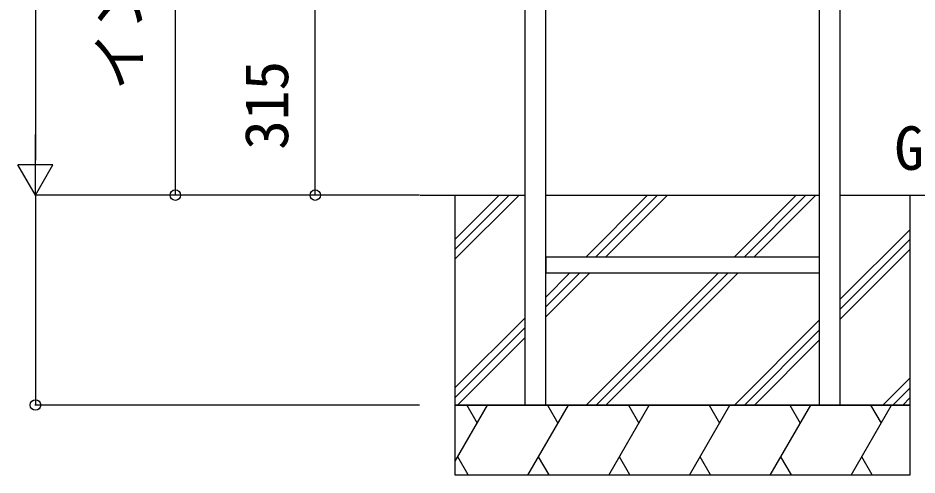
# Model space of a CAD drawing. Units: millimetres, scale not verified. Extents: x -4375 to 4375, y -6498 to 6471.
# Drawn here: x -1900 to -615, y -1148 to -495 of the extents above; entities that cross this region are included whole.
import ezdxf
from ezdxf.enums import TextEntityAlignment as Align

# ---------------------------------------------------------------- set-up
doc = ezdxf.new("R2010")
doc.units = ezdxf.units.MM
doc.header["$LTSCALE"] = 30
for name, color, linetype in [('0-1_USER1', 3, 'Continuous'), ('0-2_YKK_A1', 4, 'Continuous'), ('0-3_YKK_D', 6, 'Continuous')]:
    doc.layers.add(name, color=color, linetype=linetype)
doc.styles.add('ＭＳ ゴシック', font='')
doc.styles.get('ＭＳ ゴシック').set_extended_font_data('MS Gothic')

msp = doc.modelspace()

# ---------------------------------------------------------------- linework, layer by layer
at = {"layer": '0-2_YKK_A1'}
for p, q in [((-1175.5, 846.6), (-1175.5, -748.4)), ((-1145.5, -748.4), (-1145.5, 846.6)), ((-754.5, 846.6), (-754.5, -748.4)), ((-724.5, -748.4), (-724.5, 846.6)), ((-1325, -748.4), (-1175.5, -748.4)), ((-1275, -748.4), (-1175.5, -748.4)), ((-1275, -811.42), (-1211.98, -748.4)), ((-1275, -825.56), (-1197.84, -748.4)), ((-1275, -839.7), (-1183.7, -748.4)), ((-1145.5, -748.4), (-754.5, -748.4)), ((-1145.5, -748.4), (-754.5, -748.4)), ((-1088.35, -836.9), (-999.85, -748.4)), ((-1074.21, -836.9), (-985.71, -748.4)), ((-1060.06, -836.9), (-971.56, -748.4)), ((-876.22, -836.9), (-787.72, -748.4)), ((-862.07, -836.9), (-773.57, -748.4)), ((-847.93, -836.9), (-759.43, -748.4)), ((-724.5, -748.4), (-475, -748.4)), ((-724.5, -897.32), (-625, -797.82)), ((-724.5, -911.46), (-625, -811.96)), ((-724.5, -925.6), (-625, -826.1)), ((-754.5, -836.9), (-1145.5, -836.9)), ((-1145.5, -836.9), (-1145.5, -859.9)), ((-754.5, -836.9), (-754.5, -859.9)), ((-754.5, -859.9), (-1145.5, -859.9)), ((-1145.5, -894.05), (-1111.35, -859.9)), ((-1145.5, -908.19), (-1097.21, -859.9)), ((-1145.5, -922.34), (-1083.06, -859.9)), ((-1087.72, -1048.4), (-899.22, -859.9)), ((-1073.57, -1048.4), (-885.07, -859.9)), ((-1059.43, -1048.4), (-870.93, -859.9)), ((-1275, -1023.55), (-1175.5, -924.05)), ((-1275, -1037.69), (-1175.5, -938.19)), ((-875.58, -1048.4), (-754.5, -927.32)), ((-861.44, -1048.4), (-754.5, -941.46)), ((-1271.56, -1048.4), (-1175.5, -952.34)), ((-847.3, -1048.4), (-754.5, -955.6)), ((-663.45, -1048.4), (-625, -1009.95)), ((-649.31, -1048.4), (-625, -1024.09)), ((-635.17, -1048.4), (-625, -1038.23)), ((-1275, -1128.69), (-1228.64, -1048.4)), ((-1258.38, -1048.4), (-1243.51, -1074.15)), ((-1170.91, -1148.4), (-1113.17, -1048.4)), ((-1142.91, -1048.4), (-1128.04, -1074.15)), ((-1055.44, -1148.4), (-997.7, -1048.4)), ((-1027.44, -1048.4), (-1012.57, -1074.15)), ((-939.97, -1148.4), (-882.23, -1048.4)), ((-911.97, -1048.4), (-897.1, -1074.15)), ((-824.5, -1148.4), (-766.76, -1048.4)), ((-796.5, -1048.4), (-781.63, -1074.15)), ((-709.03, -1148.4), (-651.29, -1048.4)), ((-681.03, -1048.4), (-666.16, -1074.15)), ((-1256.24, -1148.17), (-1271.24, -1122.19)), ((-1140.77, -1148.17), (-1155.77, -1122.19)), ((-1025.3, -1148.17), (-1040.3, -1122.19)), ((-909.83, -1148.17), (-924.83, -1122.19)), ((-794.36, -1148.17), (-809.36, -1122.19)), ((-678.89, -1148.17), (-693.89, -1122.19)), ((-1200.77, -1148.17), (-1200.64, -1148.4)), ((-1085.3, -1148.17), (-1085.17, -1148.4)), ((-969.83, -1148.17), (-969.7, -1148.4)), ((-854.36, -1148.17), (-854.23, -1148.4)), ((-738.89, -1148.17), (-738.76, -1148.4))]:
    msp.add_line(p, q, dxfattribs=at)
for points in [[(-724.5, -748.4), (-625, -748.4), (-625, -1048.4), (-1275, -1048.4), (-1275, -748.4)], [(-1175.5, -748.4), (-1175.5, -1048.4), (-1145.5, -1048.4), (-1145.5, -748.4)], [(-754.5, -748.4), (-754.5, -1048.4), (-724.5, -1048.4), (-724.5, -748.4)]]:
    msp.add_lwpolyline(points, dxfattribs=at)
msp.add_lwpolyline([(-1275, -1048.4), (-625, -1048.4), (-625, -1148.4), (-1275, -1148.4)], close=True, dxfattribs=at)
at = {"layer": '0-3_YKK_D'}
for p, q in [((-1875, 801.6), (-1875, -698.4)), ((-1675, -748.4), (-1675, 751.6)), ((-1475, -748.4), (-1475, -433.4)), ((-1875, -748.4), (-1875, -661.8)), ((-1875, -748.4), (-1900, -705.1)), ((-1850, -705.1), (-1900, -705.1)), ((-1875, -748.4), (-1850, -705.1)), ((-1326, -748.4), (-1876, -748.4)), ((-1326, -748.4), (-1876, -748.4)), ((-1875, -748.4), (-1875, -1048.4)), ((-1326, -748.4), (-1676, -748.4)), ((-1326, -748.4), (-1476, -748.4)), ((-1326, -1048.4), (-1876, -1048.4))]:
    msp.add_line(p, q, dxfattribs=at)
for centre in [(-1675, -748.4), (-1475, -748.4), (-1875, -1048.4)]:
    msp.add_circle(centre, 7.5, dxfattribs=at)

# ---------------------------------------------------------------- texts
at = {"layer": '0-1_USER1', "style": 'ＭＳ ゴシック'}
msp.add_text('G.L', height=62.32, dxfattribs=at).set_placement((-647.28, -731.01), align=Align.BOTTOM_LEFT)
at = {"layer": '0-3_YKK_D', "style": 'ＭＳ ゴシック'}
for s, p in [('インターホン中心：1500', (-1705.14, -599.44)), ('315', (-1495, -683.63))]:
    msp.add_text(s, height=62.32, rotation=90, dxfattribs=at).set_placement(p, align=Align.BOTTOM_LEFT)

doc.saveas('drawing.dxf')
